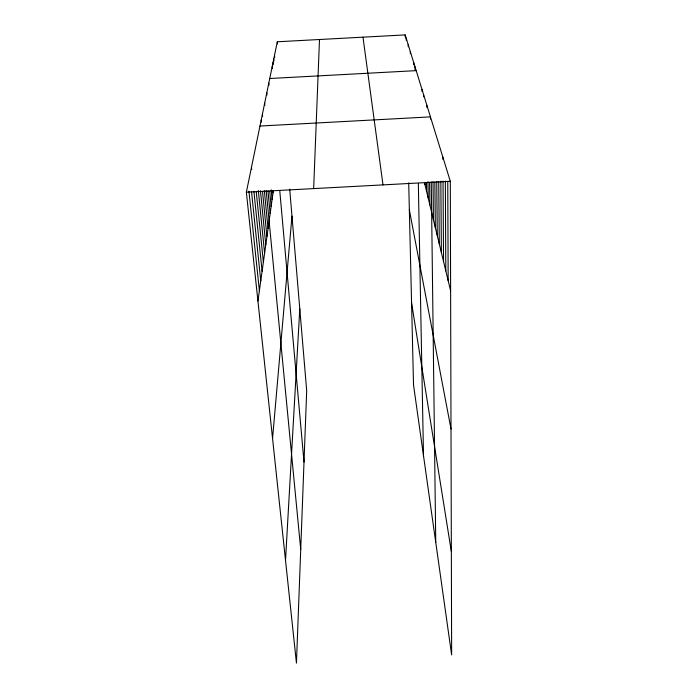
<?xml version="1.0" encoding="UTF-8"?>
<svg xmlns="http://www.w3.org/2000/svg" width="698" height="698" viewBox="0 0 698 698"><rect width="100%" height="100%" fill="white"/><g stroke="black" fill="none" stroke-linecap="round" stroke-linejoin="round"><path stroke-width="1.05" d="M313.655 188.6L319.492 39.507M285.517 560.276L299.791 308.839M272.56 438.449L291.982 216.127M257.946 301.065L273.319 190.72M289.705 189.167L306.692 390.749L296.449 663.1L246.359 192.203L277.298 41.775L405.18 34.9L450.306 181.279L451.641 654.907L413.53 385.069L408.705 182.797M269.742 78.508L416.2 70.638M259.97 126.033L430.457 116.88L430.483 119.053M246.359 192.203L450.306 181.279M424.48 182.623L450.611 290.787M409.351 209.845L451.004 428.965M411.567 302.88L451.344 551.49M362.977 37.169L382.993 184.883M248.924 191.165L259.386 290.726M251.454 167.433L251.681 169.597M253.898 191.226L262.099 271.252M251.507 191.488L260.764 280.797M256.288 192.125L263.373 262.073M260.45 190.816L265.79 244.719M258.312 190.441L264.603 253.234M262.509 191.409L266.933 236.517M266.2 190.755L300.725 549.518M264.359 190.72L268.041 228.595M262.404 114.167L262.614 116.339M269.69 191.243L271.129 206.442M261.209 119.995L261.418 122.141M267.98 190.982L270.135 213.571M264.682 103.112L264.882 105.276M272.813 190.711L273.014 192.866M271.173 189.795L272.089 199.541M266.802 92.782L267.002 94.945M279.811 191.165L304.005 462.059M268.791 83.114L268.992 85.269M273.014 62.602L273.197 64.774M272.229 66.415L272.421 68.579M274.515 55.29L274.698 57.437M273.773 58.902L273.965 61.066M277.298 41.775L277.472 43.922M405.18 34.9L405.233 37.055M408.182 44.628L408.234 46.792M406.157 38.058L406.21 40.24M410.319 51.556L410.363 53.737M418.346 183.749L423.503 455.715M414.952 66.607L415.022 69.852M413.748 62.689L413.792 64.853M423.581 94.588L423.616 96.76M424.96 182.562L424.986 184.734M422.011 89.475L422.046 91.647M426.897 105.346L426.932 107.527M427.97 181.681L428.206 198.031M426.443 182.571L426.574 191.278M431.268 181.916L435.744 542.372M429.593 182.335L429.889 205.029M434.845 182.178L435.325 227.513M433.013 181.689L433.449 219.748M438.754 181.873L439.286 243.899M436.747 181.375L437.271 235.558M440.839 181.166L441.38 252.563M445.341 181.105L445.813 270.92M442.881 157.181L442.89 159.353M443.029 181.096L443.553 261.558M447.758 181.611L448.168 280.648"/></g></svg>
